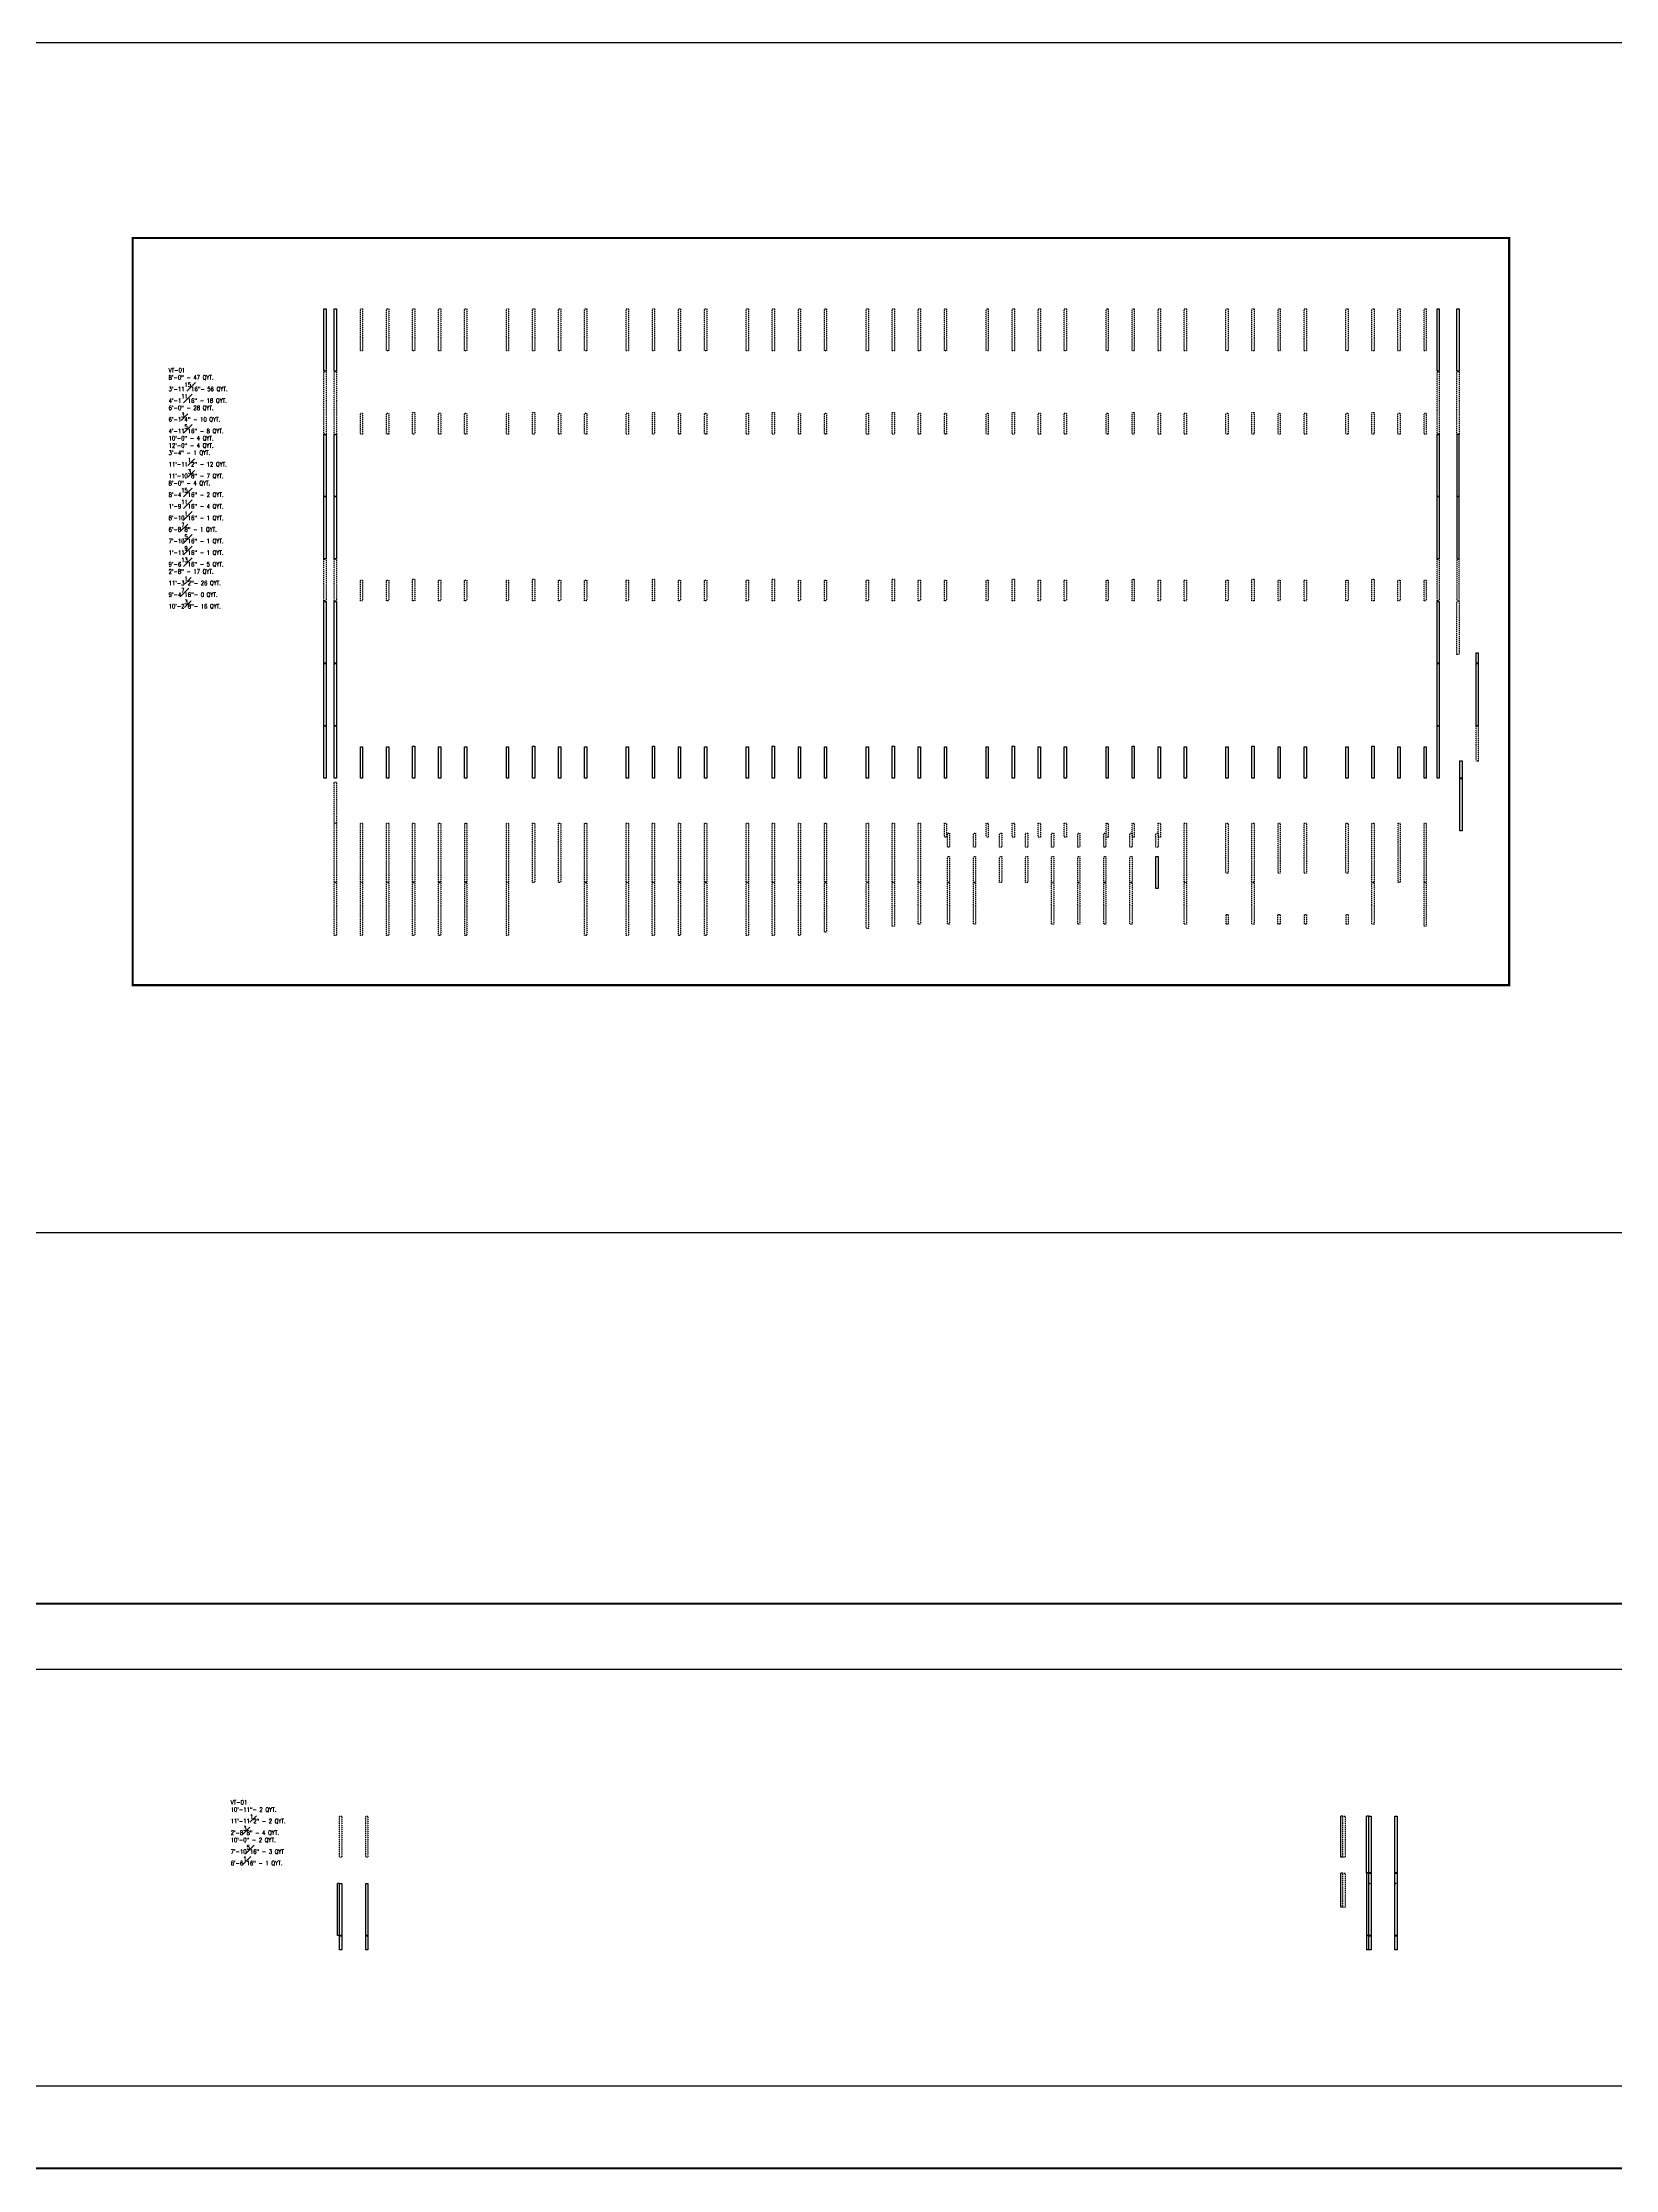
# Model space of a CAD drawing. Header units: inches. Extents: x 0 to 14480, y -2 to 5034.
# Drawn here: x 7240 to 10860, y -2 to 4894 of the extents above; entities that cross this region are included whole.
import ezdxf

# ---------------------------------------------------------------- set-up
doc = ezdxf.new("R2010")
doc.units = ezdxf.units.IN
doc.header["$MEASUREMENT"] = 0
doc.linetypes.add('NBK_Hidden', pattern=[0.125, 0.083333, -0.041667])
doc.layers.add('!Extrusion', color=140, linetype='Continuous', lineweight=25)
doc.layers.add('0 @ 1', color=7, linetype='Continuous')
doc.styles.add('Romans', font='romans.shx', dxfattribs={"width": 0.8})
doc.dimstyles.new('NBK$0', dxfattribs={"dimtxt": 0.0625, "dimasz": 0.046875, "dimexe": 0, "dimexo": 0.03125, "dimgap": 0.03, "dimtad": 3, "dimdec": 4, "dimzin": 3, "dimdsep": 46, "dimlunit": 4, "dimtxsty": 'Romans', "dimblk": 'DOT', "dimblk1": 'DOT', "dimblk2": 'DOT', "dimcen": 0, "dimazin": 2, "dimtfac": 0.8, "dimtdec": 4, "dimtmove": 2, "dimatfit": 2, "dimfxl": 1, "dimtfill": 1, "dimfrac": 1, "dimtolj": 1, "dimtzin": 0, "dimarcsym": 1})

# ---------------------------------------------------------------- blocks, each defined once
blk = doc.blocks.new('TOP3')
at = {"layer": '!Extrusion', "color": 5}
for points in [[(-19.52165, 1298.8483), (-19.52165, 1442.35224), (-14.44291, 1442.35224), (-14.44291, 1298.8483)], [(4.32175, 1298.8483), (4.32175, 1442.35224), (9.40049, 1442.35224), (9.40049, 1298.8483)], [(2542.18447, 1298.8483), (2542.18447, 1442.35224), (2547.26321, 1442.35224), (2547.26321, 1298.8483)], [(2587.88795, 1298.8483), (2587.88795, 1442.35224), (2592.96669, 1442.35224), (2592.96669, 1298.8483)], [(-19.52165, 866.8483), (-19.52165, 1010.35224), (-14.44291, 1010.35224), (-14.44291, 866.8483)], [(4.32175, 866.8483), (4.32175, 1010.35224), (9.40049, 1010.35224), (9.40049, 866.8483)], [(2542.18447, 866.8483), (2542.18447, 1010.35224), (2547.26321, 1010.35224), (2547.26321, 866.8483)], [(2592.96669, 866.8483), (2592.96669, 1010.35224), (2587.88795, 1010.35224), (2587.88795, 866.8483)], [(-19.52165, 482.8483), (-19.52165, 626.35224), (-14.44291, 626.35224), (-14.44291, 482.8483)], [(4.32175, 482.8483), (4.32175, 626.35224), (9.40049, 626.35224), (9.40049, 482.8483)], [(2542.18447, 482.8483), (2542.18447, 626.35224), (2547.26321, 626.35224), (2547.26321, 482.8483)], [(2632.07244, 482.8483), (2632.07244, 626.35224), (2637.15118, 626.35224), (2637.15118, 482.8483)]]:
    blk.add_lwpolyline(points, close=True, dxfattribs=at)
at = {"layer": '!Extrusion', "color": 1, "linetype": 'NBK_Hidden'}
for points in [[(69.40029, 1442.38521), (69.40029, 1346.3862), (64.32155, 1346.3862), (64.32155, 1442.38521)], [(129.53895, 1442.38521), (129.53895, 1346.3862), (124.46021, 1346.3862), (124.46021, 1442.38521)], [(189.40001, 1442.38521), (189.40001, 1346.3862), (184.32127, 1346.3862), (184.32127, 1442.38521)], [(249.26321, 1442.38521), (249.26321, 1346.3862), (244.18447, 1346.3862), (244.18447, 1442.38521)], [(309.26321, 1442.38521), (309.26321, 1346.3862), (304.18447, 1346.3862), (304.18447, 1442.38521)], [(405.4007, 1442.38521), (405.4007, 1346.3862), (400.32196, 1346.3862), (400.32196, 1442.38521)], [(465.4009, 1442.38521), (465.4009, 1346.3862), (460.32216, 1346.3862), (460.32216, 1442.38521)], [(525.4009, 1442.38521), (525.4009, 1346.3862), (520.32216, 1346.3862), (520.32216, 1442.38521)], [(585.4007, 1442.38356), (585.4007, 1346.3862), (580.32196, 1346.3862), (580.32196, 1442.38356)], [(681.4009, 1442.38521), (681.4009, 1346.38405), (676.32216, 1346.38405), (676.32216, 1442.38521)], [(741.4009, 1442.38521), (741.4009, 1346.38405), (736.32216, 1346.38405), (736.32216, 1442.38521)], [(801.4009, 1442.38521), (801.4009, 1346.38405), (796.32216, 1346.38405), (796.32216, 1442.38521)], [(861.4007, 1442.38349), (861.4007, 1346.38234), (856.32196, 1346.38234), (856.32196, 1442.38349)], [(957.40001, 1442.38521), (957.40001, 1346.38405), (952.32127, 1346.38405), (952.32127, 1442.38521)], [(1017.40021, 1442.38521), (1017.40021, 1346.38405), (1012.32147, 1346.38405), (1012.32147, 1442.38521)], [(1077.4009, 1442.38521), (1077.4009, 1346.38405), (1072.32216, 1346.38405), (1072.32216, 1442.38521)], [(1137.40021, 1442.38521), (1137.40021, 1346.38405), (1132.32147, 1346.38405), (1132.32147, 1442.38521)], [(1233.40021, 1442.38521), (1233.40021, 1346.38405), (1228.32147, 1346.38405), (1228.32147, 1442.38521)], [(1293.4009, 1442.38521), (1293.4009, 1346.38405), (1288.32216, 1346.38405), (1288.32216, 1442.38521)], [(1353.40021, 1442.38521), (1353.40021, 1346.38405), (1348.32147, 1346.38405), (1348.32147, 1442.38521)], [(1413.40001, 1442.38349), (1413.40001, 1346.38234), (1408.32127, 1346.38234), (1408.32127, 1442.38349)], [(1509.4009, 1442.38521), (1509.4009, 1346.38405), (1504.32216, 1346.38405), (1504.32216, 1442.38521)], [(1569.4009, 1442.38521), (1569.4009, 1346.38405), (1564.32216, 1346.38405), (1564.32216, 1442.38521)], [(1629.4009, 1442.38521), (1629.4009, 1346.38405), (1624.32216, 1346.38405), (1624.32216, 1442.38521)], [(1689.4009, 1442.38521), (1689.4009, 1346.38405), (1684.32216, 1346.38405), (1684.32216, 1442.38521)], [(1785.4009, 1442.38521), (1785.4009, 1346.38405), (1780.32216, 1346.38405), (1780.32216, 1442.38521)], [(1845.4009, 1442.38521), (1845.4009, 1346.38405), (1840.32216, 1346.38405), (1840.32216, 1442.38521)], [(1905.4009, 1442.38521), (1905.4009, 1346.38405), (1900.32216, 1346.38405), (1900.32216, 1442.38521)], [(1965.4007, 1442.38521), (1965.4007, 1346.38405), (1960.32196, 1346.38405), (1960.32196, 1442.38521)], [(2061.4009, 1442.38521), (2061.4009, 1346.38405), (2056.32216, 1346.38405), (2056.32216, 1442.38521)], [(2121.4009, 1442.38521), (2121.4009, 1346.38405), (2116.32216, 1346.38405), (2116.32216, 1442.38521)], [(2181.4009, 1442.38521), (2181.4009, 1346.38405), (2176.32216, 1346.38405), (2176.32216, 1442.38521)], [(2241.4007, 1442.38349), (2241.4007, 1346.38234), (2236.32196, 1346.38234), (2236.32196, 1442.38349)], [(2337.4009, 1442.38521), (2337.4009, 1346.38405), (2332.32216, 1346.38405), (2332.32216, 1442.38521)], [(2397.4009, 1442.38521), (2397.4009, 1346.38405), (2392.32216, 1346.38405), (2392.32216, 1442.38521)], [(2457.4009, 1442.38521), (2457.4009, 1346.38405), (2452.32216, 1346.38405), (2452.32216, 1442.38521)], [(2517.40069, 1442.38349), (2517.40069, 1346.38234), (2512.32195, 1346.38234), (2512.32195, 1442.38349)], [(1353.40049, 122.3483), (1353.40049, 26.34929), (1348.32175, 26.34929), (1348.32175, 122.3483)], [(1420.27639, 122.3483), (1420.27639, 26.34929), (1415.19765, 26.34929), (1415.19765, 122.3483)], [(1480.27639, 122.3483), (1480.27639, 26.34929), (1475.19765, 26.34929), (1475.19765, 122.3483)], [(1660.27639, 122.3483), (1660.27639, 26.34929), (1655.19765, 26.34929), (1655.19765, 122.3483)], [(1720.27639, 122.3483), (1720.27639, 26.34929), (1715.19765, 26.34929), (1715.19765, 122.3483)], [(1780.27639, 122.3483), (1780.27639, 26.34929), (1775.19765, 26.34929), (1775.19765, 122.3483)], [(1840.27639, 122.3483), (1840.27639, 26.34929), (1835.19765, 26.34929), (1835.19765, 122.3483)], [(1965.40049, 122.3483), (1965.40049, 26.34929), (1960.32175, 26.34929), (1960.32175, 122.3483)], [(2121.40049, 122.34968), (2121.40049, 26.35067), (2116.32175, 26.35067), (2116.32175, 122.34968)], [(2397.40118, 122.3483), (2397.40118, 26.34929), (2392.32244, 26.34929), (2392.32244, 122.3483)]]:
    blk.add_lwpolyline(points, close=True, dxfattribs=at)
at = {"layer": '!Extrusion', "color": 30, "linetype": 'NBK_Hidden'}
for points in [[(-14.44291, 1298.3483), (-14.44291, 1154.32812), (-19.52165, 1154.32812), (-19.52165, 1298.3483)], [(9.40049, 1298.3483), (9.40049, 1154.32812), (4.32175, 1154.32812), (4.32175, 1298.3483)], [(2547.26321, 1298.3483), (2547.26321, 1154.32812), (2542.18447, 1154.32812), (2542.18447, 1298.3483)], [(2592.96669, 1298.3483), (2592.96669, 1154.32812), (2587.88795, 1154.32812), (2587.88795, 1298.3483)]]:
    blk.add_lwpolyline(points, close=True, dxfattribs=at)
at = {"layer": '!Extrusion', "color": 6, "linetype": 'NBK_Hidden'}
for points in [[(69.40029, 1202.35217), (69.40029, 1154.3862), (64.32155, 1154.3862), (64.32155, 1202.35217)], [(129.53895, 1202.35217), (129.53895, 1154.3862), (124.46021, 1154.3862), (124.46021, 1202.35217)], [(249.2637, 1202.35217), (249.2637, 1154.3862), (244.18496, 1154.3862), (244.18496, 1202.35217)], [(309.26321, 1202.35217), (309.26321, 1154.3862), (304.18447, 1154.3862), (304.18447, 1202.35217)], [(405.40118, 1202.35217), (405.40118, 1154.3862), (400.32244, 1154.3862), (400.32244, 1202.35217)], [(525.40139, 1202.35217), (525.40139, 1154.3862), (520.32265, 1154.3862), (520.32265, 1202.35217)], [(585.40118, 1202.35051), (585.40118, 1154.3862), (580.32244, 1154.3862), (580.32244, 1202.35051)], [(681.40139, 1202.35217), (681.40139, 1154.3862), (676.32265, 1154.3862), (676.32265, 1202.35217)], [(801.40139, 1202.35217), (801.40139, 1154.38405), (796.32265, 1154.38405), (796.32265, 1202.35217)], [(861.40118, 1202.35045), (861.40118, 1154.38234), (856.32244, 1154.38234), (856.32244, 1202.35045)], [(957.40049, 1202.35217), (957.40049, 1154.38405), (952.32175, 1154.38405), (952.32175, 1202.35217)], [(1077.40139, 1202.35217), (1077.40139, 1154.3862), (1072.32265, 1154.3862), (1072.32265, 1202.35217)], [(1137.4007, 1202.35217), (1137.4007, 1154.3862), (1132.32196, 1154.3862), (1132.32196, 1202.35217)], [(1233.4007, 1202.35217), (1233.4007, 1154.3862), (1228.32196, 1154.3862), (1228.32196, 1202.35217)], [(1353.4007, 1202.35217), (1353.4007, 1154.3862), (1348.32196, 1154.3862), (1348.32196, 1202.35217)], [(1413.40049, 1202.35045), (1413.40049, 1154.38234), (1408.32175, 1154.38234), (1408.32175, 1202.35045)], [(1509.40139, 1202.35217), (1509.40139, 1154.3862), (1504.32265, 1154.3862), (1504.32265, 1202.35217)], [(1629.40139, 1202.35217), (1629.40139, 1154.3862), (1624.32265, 1154.3862), (1624.32265, 1202.35217)], [(1689.40139, 1202.35217), (1689.40139, 1154.38405), (1684.32265, 1154.38405), (1684.32265, 1202.35217)], [(1785.40139, 1202.35217), (1785.40139, 1154.3862), (1780.32265, 1154.3862), (1780.32265, 1202.35217)], [(1905.40139, 1202.35217), (1905.40139, 1154.3862), (1900.32265, 1154.3862), (1900.32265, 1202.35217)], [(1965.40118, 1202.35217), (1965.40118, 1154.38405), (1960.32244, 1154.38405), (1960.32244, 1202.35217)], [(2061.40139, 1202.35217), (2061.40139, 1154.3862), (2056.32265, 1154.3862), (2056.32265, 1202.35217)], [(2181.40139, 1202.35217), (2181.40139, 1154.3862), (2176.32265, 1154.3862), (2176.32265, 1202.35217)], [(2241.40118, 1202.35045), (2241.40118, 1154.3862), (2236.32244, 1154.3862), (2236.32244, 1202.35045)], [(2337.40139, 1202.35217), (2337.40139, 1154.3862), (2332.32265, 1154.3862), (2332.32265, 1202.35217)], [(2457.40139, 1202.35217), (2457.40139, 1154.3862), (2452.32265, 1154.3862), (2452.32265, 1202.35217)], [(2517.40118, 1202.35045), (2517.40118, 1154.3862), (2512.32244, 1154.3862), (2512.32244, 1202.35045)], [(69.40029, 818.35224), (69.40029, 770.3862), (64.32155, 770.3862), (64.32155, 818.35224)], [(129.53895, 818.35224), (129.53895, 770.3862), (124.46021, 770.3862), (124.46021, 818.35224)], [(244.18447, 770.3862), (244.18447, 818.35224), (249.26321, 818.35224), (249.26321, 770.3862)], [(304.18447, 770.3862), (304.18447, 818.35224), (309.26321, 818.35224), (309.26321, 770.3862)], [(400.32244, 770.3862), (400.32244, 818.35224), (405.40118, 818.35224), (405.40118, 770.3862)], [(520.32265, 770.3862), (520.32265, 818.35224), (525.40139, 818.35224), (525.40139, 770.3862)], [(580.32244, 770.3862), (580.32244, 818.35058), (585.40118, 818.35058), (585.40118, 770.3862)], [(676.32265, 770.3862), (676.32265, 818.35224), (681.40139, 818.35224), (681.40139, 770.3862)], [(796.32265, 770.3862), (796.32265, 818.35224), (801.40139, 818.35224), (801.40139, 770.3862)], [(856.32244, 770.3862), (856.32244, 818.35052), (861.40118, 818.35052), (861.40118, 770.3862)], [(952.32175, 770.3862), (952.32175, 818.35224), (957.40049, 818.35224), (957.40049, 770.3862)], [(1072.32265, 770.3862), (1072.32265, 818.35224), (1077.40139, 818.35224), (1077.40139, 770.3862)], [(1132.32196, 770.3862), (1132.32196, 818.35224), (1137.4007, 818.35224), (1137.4007, 770.3862)], [(1228.32196, 770.3862), (1228.32196, 818.35224), (1233.4007, 818.35224), (1233.4007, 770.3862)], [(1348.32196, 770.3862), (1348.32196, 818.35224), (1353.4007, 818.35224), (1353.4007, 770.3862)], [(1408.32175, 770.3862), (1408.32175, 818.35052), (1413.40049, 818.35052), (1413.40049, 770.3862)], [(1504.32265, 770.3862), (1504.32265, 818.35224), (1509.40139, 818.35224), (1509.40139, 770.3862)], [(1624.32265, 770.3862), (1624.32265, 818.35224), (1629.40139, 818.35224), (1629.40139, 770.3862)], [(1684.32265, 770.3862), (1684.32265, 818.35224), (1689.40139, 818.35224), (1689.40139, 770.3862)], [(1780.32265, 770.3862), (1780.32265, 818.35224), (1785.40139, 818.35224), (1785.40139, 770.3862)], [(1900.32265, 770.3862), (1900.32265, 818.35224), (1905.40139, 818.35224), (1905.40139, 770.3862)], [(1960.32244, 770.3862), (1960.32244, 818.35224), (1965.40118, 818.35224), (1965.40118, 770.3862)], [(2056.32265, 770.3862), (2056.32265, 818.35224), (2061.40139, 818.35224), (2061.40139, 770.3862)], [(2176.32265, 770.3862), (2176.32265, 818.35224), (2181.40139, 818.35224), (2181.40139, 770.3862)], [(2236.32244, 770.3862), (2236.32244, 818.35052), (2241.40118, 818.35052), (2241.40118, 770.3862)], [(2332.32265, 770.3862), (2332.32265, 818.35224), (2337.40139, 818.35224), (2337.40139, 770.3862)], [(2452.32265, 770.3862), (2452.32265, 818.35224), (2457.40139, 818.35224), (2457.40139, 770.3862)], [(2512.32244, 770.3862), (2512.32244, 818.35052), (2517.40118, 818.35052), (2517.40118, 770.3862)]]:
    blk.add_lwpolyline(points, close=True, dxfattribs=at)
at = {"layer": '!Extrusion', "color": 211, "linetype": 'NBK_Hidden'}
for points in [[(189.40049, 1204.07566), (189.40049, 1154.3862), (184.32175, 1154.3862), (184.32175, 1204.07566)], [(465.40139, 1204.07566), (465.40139, 1154.3862), (460.32265, 1154.3862), (460.32265, 1204.07566)], [(741.40139, 1204.07566), (741.40139, 1154.3862), (736.32265, 1154.3862), (736.32265, 1204.07566)], [(1017.4007, 1204.07566), (1017.4007, 1154.38405), (1012.32196, 1154.38405), (1012.32196, 1204.07566)], [(1293.40139, 1204.07566), (1293.40139, 1154.38405), (1288.32265, 1154.38405), (1288.32265, 1204.07566)], [(1569.40139, 1204.07566), (1569.40139, 1154.38405), (1564.32265, 1154.38405), (1564.32265, 1204.07566)], [(1845.40139, 1204.07566), (1845.40139, 1154.3862), (1840.32265, 1154.3862), (1840.32265, 1204.07566)], [(2121.40139, 1204.07574), (2121.40139, 1154.3862), (2116.32265, 1154.3862), (2116.32265, 1204.07574)], [(2397.40139, 1204.07566), (2397.40139, 1154.3862), (2392.32265, 1154.3862), (2392.32265, 1204.07566)], [(184.32175, 770.3862), (184.32175, 820.07574), (189.40049, 820.07574), (189.40049, 770.3862)], [(460.32265, 770.3862), (460.32265, 820.07574), (465.40139, 820.07574), (465.40139, 770.3862)], [(736.32265, 770.3862), (736.32265, 820.07574), (741.40139, 820.07574), (741.40139, 770.3862)], [(1012.32196, 770.3862), (1012.32196, 820.07574), (1017.4007, 820.07574), (1017.4007, 770.3862)], [(1288.32265, 770.3862), (1288.32265, 820.07574), (1293.40139, 820.07574), (1293.40139, 770.3862)], [(1564.32265, 770.3862), (1564.32265, 820.07574), (1569.40139, 820.07574), (1569.40139, 770.3862)], [(1840.32265, 770.3862), (1840.32265, 820.07574), (1845.40139, 820.07574), (1845.40139, 770.3862)], [(2116.32265, 770.3862), (2116.32265, 820.07574), (2121.40139, 820.07574), (2121.40139, 770.3862)], [(2392.32265, 770.3862), (2392.32265, 820.07574), (2397.40139, 820.07574), (2397.40139, 770.3862)]]:
    blk.add_lwpolyline(points, close=True, dxfattribs=at)
at = {"layer": '!Extrusion', "color": 140}
for points in [[(-19.52165, 1010.85224), (-19.52165, 1153.20313), (-14.44291, 1153.20313), (-14.44291, 1010.85224)], [(4.32175, 1010.85224), (4.32175, 1153.20313), (9.40049, 1153.20313), (9.40049, 1010.85224)], [(2542.18447, 1010.85224), (2542.18447, 1153.20313), (2547.26321, 1153.20313), (2547.26321, 1010.85224)], [(2592.96669, 1010.85224), (2592.96669, 1153.20313), (2587.88795, 1153.20313), (2587.88795, 1010.85224)], [(-19.52165, 626.85224), (-19.52165, 769.20312), (-14.44291, 769.20312), (-14.44291, 626.85224)], [(4.32175, 626.85224), (4.32175, 769.20312), (9.40049, 769.20312), (9.40049, 626.85224)], [(2542.18447, 626.85224), (2542.18447, 769.20312), (2547.26321, 769.20312), (2547.26321, 626.85224)]]:
    blk.add_lwpolyline(points, close=True, dxfattribs=at)
at = {"layer": '!Extrusion', "color": 4, "linetype": 'NBK_Hidden'}
for points in [[(-14.44291, 866.3483), (-14.44291, 770.3483), (-19.52165, 770.3483), (-19.52165, 866.3483)], [(9.40049, 866.3483), (9.40049, 770.3483), (4.32175, 770.3483), (4.32175, 866.3483)], [(2547.26321, 866.3483), (2547.26321, 770.3483), (2542.18447, 770.3483), (2542.18447, 866.3483)], [(2587.88795, 866.3483), (2587.88795, 770.3483), (2592.96669, 770.3483), (2592.96669, 866.3483)]]:
    blk.add_lwpolyline(points, close=True, dxfattribs=at)
at = {"layer": '!Extrusion', "color": 197, "linetype": 'NBK_Hidden'}
for points in [[(2592.96669, 769.20312), (2592.96669, 646.80933), (2587.88795, 646.80933), (2587.88795, 769.20312)], [(9.40139, 122.34692), (9.40139, -0.04688), (4.32265, -0.04688), (4.32265, 122.34692)], [(69.40139, 122.34692), (69.40139, -0.04688), (64.32265, -0.04688), (64.32265, 122.34692)], [(129.40139, 122.34692), (129.40139, -0.04688), (124.32265, -0.04688), (124.32265, 122.34692)], [(189.40139, 122.34692), (189.40139, -0.04688), (184.32265, -0.04688), (184.32265, 122.34692)], [(249.40139, 122.34692), (249.40139, -0.04688), (244.32265, -0.04688), (244.32265, 122.34692)], [(309.40118, 122.34692), (309.40118, -0.04688), (304.32244, -0.04688), (304.32244, 122.34692)], [(405.40139, 122.34692), (405.40139, -0.04688), (400.32265, -0.04688), (400.32265, 122.34692)], [(585.40118, 122.34692), (585.40118, -0.04688), (580.32244, -0.04688), (580.32244, 122.34692)], [(681.40139, 122.34692), (681.40139, -0.04688), (676.32265, -0.04688), (676.32265, 122.34692)], [(741.21389, 122.34692), (741.21389, -0.04688), (736.13515, -0.04688), (736.13515, 122.34692)], [(801.40139, 122.34692), (801.40139, -0.04688), (796.32265, -0.04688), (796.32265, 122.34692)], [(861.40118, 122.34692), (861.40118, -0.04688), (856.32244, -0.04688), (856.32244, 122.34692)], [(957.40139, 122.34692), (957.40139, -0.04688), (952.32265, -0.04688), (952.32265, 122.34692)], [(1017.40118, 122.34692), (1017.40118, -0.04688), (1012.32244, -0.04688), (1012.32244, 122.34692)], [(1077.40139, 122.34692), (1077.40139, 0.0487), (1072.32265, 0.0487), (1072.32265, 122.34692)]]:
    blk.add_lwpolyline(points, close=True, dxfattribs=at)
at = {"layer": '!Extrusion', "color": 118}
blk.add_lwpolyline([(2632.07244, 626.85224), (2632.07244, 650.38521), (2637.15118, 650.38521), (2637.15118, 626.85224)], close=True, dxfattribs=at)
at = {"layer": '!Extrusion', "color": 2}
for points in [[(-14.44291, 482.3483), (-14.44291, 362.32813), (-19.52165, 362.32813), (-19.52165, 482.3483)], [(9.40049, 482.3483), (9.40049, 362.32813), (4.32175, 362.32813), (4.32175, 482.3483)], [(2547.26321, 482.3483), (2547.26321, 362.32813), (2542.18447, 362.32813), (2542.18447, 482.3483)], [(2600.02584, 361.20313), (2600.02584, 241.20313), (2594.9471, 241.20313), (2594.9471, 361.20313)]]:
    blk.add_lwpolyline(points, close=True, dxfattribs=at)
at = {"layer": '!Extrusion', "color": 137, "linetype": 'NBK_Hidden'}
blk.add_lwpolyline([(2632.07244, 482.3483), (2637.15118, 482.3483), (2637.15118, 401.4977), (2632.07244, 401.4977)], close=True, dxfattribs=at)
at = {"layer": '!Extrusion', "color": 200}
for points in [[(64.32175, 362.32813), (64.32175, 434.32714), (69.40049, 434.32714), (69.40049, 362.32813)], [(124.46041, 362.32813), (124.46041, 434.32714), (129.53915, 434.32714), (129.53915, 362.32813)], [(244.18496, 362.32813), (244.18496, 434.32714), (249.2637, 434.32714), (249.2637, 362.32813)], [(304.18447, 362.32813), (304.18447, 434.32714), (309.26321, 434.32714), (309.26321, 362.32813)], [(400.32244, 362.32813), (400.32244, 434.32714), (405.40118, 434.32714), (405.40118, 362.32813)], [(520.32265, 362.32813), (520.32265, 434.32714), (525.40139, 434.32714), (525.40139, 362.32813)], [(580.32244, 362.32813), (580.32244, 434.32549), (585.40118, 434.32549), (585.40118, 362.32813)], [(676.32265, 362.32813), (676.32265, 434.32714), (681.40139, 434.32714), (681.40139, 362.32813)], [(796.32265, 362.32813), (796.32265, 434.32714), (801.40139, 434.32714), (801.40139, 362.32813)], [(856.32244, 362.32813), (856.32244, 434.32542), (861.40118, 434.32542), (861.40118, 362.32813)], [(952.32175, 362.32813), (952.32175, 434.32714), (957.40049, 434.32714), (957.40049, 362.32813)], [(1072.32265, 362.32813), (1072.32265, 434.32714), (1077.40139, 434.32714), (1077.40139, 362.32813)], [(1132.32196, 362.32813), (1132.32196, 434.32714), (1137.4007, 434.32714), (1137.4007, 362.32813)], [(1228.32196, 362.32813), (1228.32196, 434.32714), (1233.4007, 434.32714), (1233.4007, 362.32813)], [(1348.32196, 362.32813), (1348.32196, 434.32714), (1353.4007, 434.32714), (1353.4007, 362.32813)], [(1408.32175, 362.32813), (1408.32175, 434.32542), (1413.40049, 434.32542), (1413.40049, 362.32813)], [(1504.32265, 362.32813), (1504.32265, 434.32714), (1509.40139, 434.32714), (1509.40139, 362.32813)], [(1624.32265, 362.32813), (1624.32265, 434.32714), (1629.40139, 434.32714), (1629.40139, 362.32813)], [(1684.32265, 362.32813), (1684.32265, 434.32714), (1689.40139, 434.32714), (1689.40139, 362.32813)], [(1780.32265, 362.32813), (1780.32265, 434.32714), (1785.40139, 434.32714), (1785.40139, 362.32813)], [(1900.32265, 362.32813), (1900.32265, 434.32714), (1905.40139, 434.32714), (1905.40139, 362.32813)], [(1960.32244, 362.32813), (1960.32244, 434.32714), (1965.40118, 434.32714), (1965.40118, 362.32813)], [(2056.32265, 362.32813), (2056.32265, 434.32714), (2061.40139, 434.32714), (2061.40139, 362.32813)], [(2176.32265, 362.32813), (2176.32265, 434.32714), (2181.40139, 434.32714), (2181.40139, 362.32813)], [(2236.32244, 362.32813), (2236.32244, 434.32542), (2241.40118, 434.32542), (2241.40118, 362.32813)], [(2332.32265, 362.32813), (2332.32265, 434.32714), (2337.40139, 434.32714), (2337.40139, 362.32813)], [(2452.32265, 362.32813), (2452.32265, 434.32714), (2457.40139, 434.32714), (2457.40139, 362.32813)], [(2512.32244, 362.32813), (2512.32244, 434.32714), (2517.40118, 434.32714), (2517.40118, 362.32813)]]:
    blk.add_lwpolyline(points, close=True, dxfattribs=at)
at = {"layer": '!Extrusion', "color": 244}
for points in [[(184.32224, 362.32813), (184.32224, 436.07567), (189.40098, 436.07567), (189.40098, 362.32813)], [(460.32265, 362.32813), (460.32265, 436.07567), (465.40139, 436.07567), (465.40139, 362.32813)], [(736.32265, 362.32813), (736.32265, 436.07567), (741.40139, 436.07567), (741.40139, 362.32813)], [(1012.32196, 362.32813), (1012.32196, 436.07566), (1017.4007, 436.07566), (1017.4007, 362.32813)], [(1288.32265, 362.32813), (1288.32265, 436.07567), (1293.40139, 436.07567), (1293.40139, 362.32813)], [(1564.32265, 362.32813), (1564.32265, 436.07567), (1569.40139, 436.07567), (1569.40139, 362.32813)], [(1840.32265, 362.32813), (1840.32265, 436.07567), (1845.40139, 436.07567), (1845.40139, 362.32813)], [(2116.32265, 362.32813), (2116.32265, 436.07567), (2121.40139, 436.07567), (2121.40139, 362.32813)], [(2392.32265, 362.32813), (2392.32265, 436.07567), (2397.40139, 436.07567), (2397.40139, 362.32813)], [(1895.19765, 107.97774), (1895.19765, 181.72528), (1900.27639, 181.72528), (1900.27639, 107.97774)]]:
    blk.add_lwpolyline(points, close=True, dxfattribs=at)
at = {"layer": '!Extrusion', "color": 44}
blk.add_lwpolyline([(2594.9471, 362.3862), (2594.9471, 402.3862), (2600.02584, 402.3862), (2600.02584, 362.3862)], close=True, dxfattribs=at)
at = {"layer": '!Extrusion', "color": 84, "linetype": 'NBK_Hidden'}
blk.add_lwpolyline([(4.32265, 258.8483), (4.32265, 353.17753), (9.40139, 353.17753), (9.40139, 258.8483)], close=True, dxfattribs=at)
at = {"layer": '!Extrusion', "color": 7, "linetype": 'NBK_Hidden'}
for points in [[(9.40139, 258.3483), (9.40139, 122.8483), (4.32265, 122.8483), (4.32265, 258.3483)], [(69.40139, 258.3483), (69.40139, 122.8483), (64.32265, 122.8483), (64.32265, 258.3483)], [(129.40139, 258.3483), (129.40139, 122.8483), (124.32265, 122.8483), (124.32265, 258.3483)], [(189.40139, 258.3483), (189.40139, 122.8483), (184.32265, 122.8483), (184.32265, 258.3483)], [(249.40139, 258.3483), (249.40139, 122.8483), (244.32265, 122.8483), (244.32265, 258.3483)], [(309.40118, 258.3483), (309.40118, 122.8483), (304.32244, 122.8483), (304.32244, 258.3483)], [(405.40139, 258.3483), (405.40139, 122.8483), (400.32265, 122.8483), (400.32265, 258.3483)], [(465.40139, 258.3483), (465.40139, 122.3862), (460.32265, 122.3862), (460.32265, 258.3483)], [(525.40139, 258.3483), (525.40139, 122.3862), (520.32265, 122.3862), (520.32265, 258.3483)], [(585.40118, 258.3483), (585.40118, 122.8483), (580.32244, 122.8483), (580.32244, 258.3483)], [(681.40139, 258.3483), (681.40139, 122.8483), (676.32265, 122.8483), (676.32265, 258.3483)], [(741.21389, 258.3483), (741.21389, 122.8483), (736.13515, 122.8483), (736.13515, 258.3483)], [(801.40139, 258.3483), (801.40139, 122.8483), (796.32265, 122.8483), (796.32265, 258.3483)], [(861.40118, 258.3483), (861.40118, 122.8483), (856.32244, 122.8483), (856.32244, 258.3483)], [(957.40139, 258.3483), (957.40139, 122.8483), (952.32265, 122.8483), (952.32265, 258.3483)], [(1017.40118, 258.3483), (1017.40118, 122.8483), (1012.32244, 122.8483), (1012.32244, 258.3483)], [(1077.40139, 258.3483), (1077.40139, 122.8483), (1072.32265, 122.8483), (1072.32265, 258.3483)], [(1137.40118, 258.3483), (1137.40118, 122.8483), (1132.32244, 122.8483), (1132.32244, 258.3483)], [(1233.40139, 258.3483), (1233.40139, 122.8483), (1228.32265, 122.8483), (1228.32265, 258.3483)], [(1293.40139, 258.3483), (1293.40139, 122.8483), (1288.32265, 122.8483), (1288.32265, 258.3483)], [(1353.40139, 258.3483), (1353.40139, 122.8483), (1348.32265, 122.8483), (1348.32265, 258.3483)], [(1965.40118, 258.3483), (1965.40118, 122.8483), (1960.32244, 122.8483), (1960.32244, 258.3483)], [(2121.40139, 258.3483), (2121.40139, 122.8483), (2116.32265, 122.8483), (2116.32265, 258.3483)], [(2397.40118, 258.3483), (2397.40118, 122.8483), (2392.32244, 122.8483), (2392.32244, 258.3483)], [(2452.46041, 122.3862), (2452.46041, 258.37734), (2457.53915, 258.37734), (2457.53915, 122.3862)], [(2517.40139, 258.3483), (2517.40139, 122.8483), (2512.32265, 122.8483), (2512.32265, 258.3483)]]:
    blk.add_lwpolyline(points, close=True, dxfattribs=at)
at = {"layer": '!Extrusion', "color": 64, "linetype": 'NBK_Hidden'}
for points in [[(1408.32175, 226.3862), (1408.32175, 258.37734), (1413.40049, 258.37734), (1413.40049, 226.3862)], [(1504.32175, 226.3862), (1504.32175, 258.37734), (1509.40049, 258.37734), (1509.40049, 226.3862)], [(1564.32175, 226.3862), (1564.32175, 258.37734), (1569.40049, 258.37734), (1569.40049, 226.3862)], [(1624.32175, 226.3862), (1624.32175, 258.37734), (1629.40049, 258.37734), (1629.40049, 226.3862)], [(1684.32175, 226.3862), (1684.32175, 258.37734), (1689.40049, 258.37734), (1689.40049, 226.3862)], [(1780.32175, 226.3862), (1780.32175, 258.37734), (1785.40049, 258.37734), (1785.40049, 226.3862)], [(1840.32175, 226.3862), (1840.32175, 258.37734), (1845.40049, 258.37734), (1845.40049, 226.3862)], [(1900.32175, 226.3862), (1900.32175, 258.37734), (1905.40049, 258.37734), (1905.40049, 226.3862)], [(1415.19765, 203.29749), (1415.19765, 235.28863), (1420.27639, 235.28863), (1420.27639, 203.29749)], [(1475.19765, 203.29749), (1475.19765, 235.28863), (1480.27639, 235.28863), (1480.27639, 203.29749)], [(1535.19765, 203.29749), (1535.19765, 235.28863), (1540.27639, 235.28863), (1540.27639, 203.29749)], [(1595.19765, 203.29749), (1595.19765, 235.28863), (1600.27639, 235.28863), (1600.27639, 203.29749)], [(1655.19765, 203.29749), (1655.19765, 235.28863), (1660.27639, 235.28863), (1660.27639, 203.29749)], [(1715.19765, 203.29749), (1715.19765, 235.28863), (1720.27639, 235.28863), (1720.27639, 203.29749)], [(1775.19765, 203.29749), (1775.19765, 235.28863), (1780.27639, 235.28863), (1780.27639, 203.29749)], [(1835.19765, 203.29749), (1835.19765, 235.28863), (1840.27639, 235.28863), (1840.27639, 203.29749)], [(1895.19765, 203.29749), (1895.19765, 235.28863), (1900.27639, 235.28863), (1900.27639, 203.29749)]]:
    blk.add_lwpolyline(points, close=True, dxfattribs=at)
at = {"layer": '!Extrusion', "color": 65, "linetype": 'NBK_Hidden'}
for points in [[(2061.40049, 258.37734), (2061.40049, 143.55312), (2056.32175, 143.55312), (2056.32175, 258.37734)], [(2181.40049, 258.37734), (2181.40049, 143.55312), (2176.32175, 143.55312), (2176.32175, 258.37734)], [(2241.40049, 258.37734), (2241.40049, 143.55312), (2236.32175, 143.55312), (2236.32175, 258.37734)], [(2337.40118, 258.37734), (2337.40118, 143.55312), (2332.32244, 143.55312), (2332.32244, 258.37734)], [(1137.40118, 122.3483), (1137.40118, 7.52409), (1132.32244, 7.52409), (1132.32244, 122.3483)]]:
    blk.add_lwpolyline(points, close=True, dxfattribs=at)
at = {"layer": '!Extrusion', "color": 41, "linetype": 'NBK_Hidden'}
for points in [[(1420.27639, 181.72528), (1420.27639, 122.3862), (1415.19765, 122.3862), (1415.19765, 181.72528)], [(1480.27639, 181.72528), (1480.27639, 122.3862), (1475.19765, 122.3862), (1475.19765, 181.72528)], [(1540.27639, 181.72528), (1540.27639, 122.3862), (1535.19765, 122.3862), (1535.19765, 181.72528)], [(1600.27639, 181.72528), (1600.27639, 122.3862), (1595.19765, 122.3862), (1595.19765, 181.72528)], [(1660.27639, 181.72528), (1660.27639, 122.3862), (1655.19765, 122.3862), (1655.19765, 181.72528)], [(1720.27639, 181.72528), (1720.27639, 122.3862), (1715.19765, 122.3862), (1715.19765, 181.72528)], [(1780.27639, 181.72528), (1780.27639, 122.3862), (1775.19765, 122.3862), (1775.19765, 181.72528)], [(1840.27639, 181.72528), (1840.27639, 122.3862), (1835.19765, 122.3862), (1835.19765, 181.72528)]]:
    blk.add_lwpolyline(points, close=True, dxfattribs=at)
at = {"layer": '!Extrusion', "color": 60, "linetype": 'NBK_Hidden'}
blk.add_lwpolyline([(1233.40139, 122.34688), (1233.40139, 16.3109), (1228.32265, 16.3109), (1228.32265, 122.34688)], close=True, dxfattribs=at)
at = {"layer": '!Extrusion', "color": 111, "linetype": 'NBK_Hidden'}
for points in [[(1293.40118, 122.3483), (1293.40118, 21.42175), (1288.32244, 21.42175), (1288.32244, 122.3483)], [(2517.40139, 122.3483), (2517.40139, 21.42175), (2512.32265, 21.42175), (2512.32265, 122.3483)]]:
    blk.add_lwpolyline(points, close=True, dxfattribs=at)
at = {"layer": '!Extrusion', "color": 93, "linetype": 'NBK_Hidden'}
for points in [[(2056.55778, 26.38091), (2056.55778, 48.09056), (2061.63652, 48.09056), (2061.63652, 26.38091)], [(2175.83477, 26.38091), (2175.83497, 48.09056), (2180.91371, 48.09056), (2180.91351, 26.38091)], [(2236.80927, 26.38091), (2236.80947, 48.09056), (2241.88821, 48.09056), (2241.88801, 26.38091)], [(2332.80927, 26.38091), (2332.80947, 48.09056), (2337.88821, 48.09056), (2337.88801, 26.38091)]]:
    blk.add_lwpolyline(points, close=True, dxfattribs=at)
blk = doc.blocks.new('_Dot')
at = {"color": 0, "linetype": 'ByBlock', "lineweight": -2}
blk.add_line((-0.5, 0), (-1, 0), dxfattribs=at)
at = {"color": 0, "linetype": 'ByBlock', "const_width": 0.5}
blk.add_lwpolyline([(-0.25, 0, 1), (0.25, 0, 1)], format="xyb", close=True, dxfattribs=at)
blk = doc.blocks.new('*D437')
at = {"layer": '0 @ 1', "color": 0, "lineweight": -2}
for p, q in [((0, 152.9), (-4.6, 152.9)), ((-4.6, 32.9), (-4.6, 152.9)), ((0, 32.9), (-4.6, 32.9))]:
    blk.add_line(p, q, dxfattribs=at)
at = {"layer": 'Defpoints', "color": 0}
for p in [(-4.6, 152.9), (0, 152.9), (0, 32.9)]:
    blk.add_point(p, dxfattribs=at)
at = {"layer": '0 @ 1', "color": 0, "lineweight": -2, "xscale": 0.046875, "yscale": 0.046875, "zscale": 0.046875}
for p, rotation in [((-4.6, 152.9), 90), ((-4.6, 32.9), 270)]:
    blk.add_blockref('_Dot', p, dxfattribs=dict(at, rotation=rotation))
at = {"layer": '0 @ 1', "color": 0, "char_height": 0.0625, "attachment_point": 5, "rotation": 90, "style": 'Romans'}
for s, insert in [('\\A1;10\'-0"', (-4.7, 92.9)), ('\\A1;[3048.5]', (-4.5, 92.9))]:
    blk.add_mtext(s, dxfattribs=dict(at, insert=insert))
blk = doc.blocks.new('*D438')
at = {"layer": '0 @ 1', "color": 0, "lineweight": -2}
for p, q in [((2308.7, 307.8), (2304.2, 307.8)), ((2304.2, 213.5), (2304.2, 307.8)), ((2308.7, 213.5), (2304.2, 213.5))]:
    blk.add_line(p, q, dxfattribs=at)
at = {"layer": 'Defpoints', "color": 0}
for p in [(2304.2, 307.8), (2308.7, 307.8), (2308.7, 213.5)]:
    blk.add_point(p, dxfattribs=at)
at = {"layer": '0 @ 1', "color": 0, "lineweight": -2, "xscale": 0.046875, "yscale": 0.046875, "zscale": 0.046875}
for p, rotation in [((2304.2, 307.8), 90), ((2304.2, 213.5), 270)]:
    blk.add_blockref('_Dot', p, dxfattribs=dict(at, rotation=rotation))
at = {"layer": '0 @ 1', "color": 0, "char_height": 0.0625, "attachment_point": 5, "rotation": 90, "style": 'Romans'}
for s, insert in [('\\A1;7\'-10{\\H0.800000x;\\S5#16;}"', (2304.1, 260.6)), ('\\A1;[2396]', (2304.3, 260.6))]:
    blk.add_mtext(s, dxfattribs=dict(at, insert=insert))
blk = doc.blocks.new('*D439')
at = {"layer": '0 @ 1', "color": 0, "lineweight": -2}
for p, q in [((2308.7, 176.4), (2304.2, 176.4)), ((2304.2, 98.4), (2304.2, 176.3)), ((2308.7, 98.3), (2304.2, 98.3))]:
    blk.add_line(p, q, dxfattribs=at)
at = {"layer": 'Defpoints', "color": 0}
for p in [(2304.2, 176.4), (2308.7, 176.4), (2308.7, 98.3)]:
    blk.add_point(p, dxfattribs=at)
at = {"layer": '0 @ 1', "color": 0, "lineweight": -2, "xscale": 0.046875, "yscale": 0.046875, "zscale": 0.046875}
for p, rotation in [((2304.2, 176.4), 90), ((2304.2, 98.3), 270)]:
    blk.add_blockref('_Dot', p, dxfattribs=dict(at, rotation=rotation))
at = {"layer": '0 @ 1', "color": 0, "char_height": 0.0625, "attachment_point": 5, "rotation": 90, "style": 'Romans'}
for s, insert in [('\\A1;6\'-6{\\H0.800000x;\\S1#16;}"', (2304.1, 137.4)), ('\\A1;[1983.5]', (2304.3, 137.4))]:
    blk.add_mtext(s, dxfattribs=dict(at, insert=insert))
blk = doc.blocks.new('*D440')
at = {"layer": '0 @ 1', "color": 0, "lineweight": -2}
for p, q in [((2368.7, 32.4), (2363.1, 32.4)), ((2363.1, 32.3), (2363.1, 0)), ((2368.7, 0), (2363.1, 0))]:
    blk.add_line(p, q, dxfattribs=at)
at = {"layer": 'Defpoints', "color": 0}
for p in [(2363.1, 0), (2368.7, 32.4), (2368.7, 0)]:
    blk.add_point(p, dxfattribs=at)
at = {"layer": '0 @ 1', "color": 0, "lineweight": -2, "xscale": 0.046875, "yscale": 0.046875, "zscale": 0.046875}
for p, rotation in [((2363.1, 32.4), 90), ((2363.1, 0), 270)]:
    blk.add_blockref('_Dot', p, dxfattribs=dict(at, rotation=rotation))
at = {"layer": '0 @ 1', "color": 0, "char_height": 0.0625, "attachment_point": 5, "rotation": 90, "style": 'Romans'}
for s, insert in [('\\A1;2\'-8{\\H0.800000x;\\S3#8;}"', (2363, 16.2)), ('\\A1;[823]', (2363.2, 16.2))]:
    blk.add_mtext(s, dxfattribs=dict(at, insert=insert))
blk = doc.blocks.new('*D441')
at = {"layer": '0 @ 1', "color": 0, "lineweight": -2}
for p, q in [((2368.7, 176.4), (2363.1, 176.4)), ((2363.1, 176.3), (2363.1, 32.9)), ((2368.7, 32.9), (2363.1, 32.9))]:
    blk.add_line(p, q, dxfattribs=at)
at = {"layer": 'Defpoints', "color": 0}
for p in [(2368.7, 176.4), (2363.1, 32.9), (2368.7, 32.9)]:
    blk.add_point(p, dxfattribs=at)
at = {"layer": '0 @ 1', "color": 0, "lineweight": -2, "xscale": 0.046875, "yscale": 0.046875, "zscale": 0.046875}
for p, rotation in [((2363.1, 176.4), 90), ((2363.1, 32.9), 270)]:
    blk.add_blockref('_Dot', p, dxfattribs=dict(at, rotation=rotation))
at = {"layer": '0 @ 1', "color": 0, "char_height": 0.0625, "attachment_point": 5, "rotation": 90, "style": 'Romans'}
for s, insert in [('\\A1;11\'-11{\\H0.800000x;\\S1#2;}"', (2363, 104.6)), ('\\A1;[3645]', (2363.2, 104.6))]:
    blk.add_mtext(s, dxfattribs=dict(at, insert=insert))
blk = doc.blocks.new('*D442')
at = {"layer": '0 @ 1', "color": 0, "lineweight": -2}
for p, q in [((2368.7, 307.9), (2363.1, 307.9)), ((2363.1, 176.9), (2363.1, 307.8)), ((2368.7, 176.9), (2363.1, 176.9))]:
    blk.add_line(p, q, dxfattribs=at)
at = {"layer": 'Defpoints', "color": 0}
for p in [(2363.1, 307.9), (2368.7, 307.9), (2368.7, 176.9)]:
    blk.add_point(p, dxfattribs=at)
at = {"layer": '0 @ 1', "color": 0, "lineweight": -2, "xscale": 0.046875, "yscale": 0.046875, "zscale": 0.046875}
for p, rotation in [((2363.1, 307.9), 90), ((2363.1, 176.9), 270)]:
    blk.add_blockref('_Dot', p, dxfattribs=dict(at, rotation=rotation))
at = {"layer": '0 @ 1', "color": 0, "char_height": 0.0625, "attachment_point": 5, "rotation": 90, "style": 'Romans'}
for s, insert in [('\\A1;10\'-11"', (2363, 242.4)), ('\\A1;[3327.5]', (2363.2, 242.4))]:
    blk.add_mtext(s, dxfattribs=dict(at, insert=insert))
blk = doc.blocks.new('BOTTOM3')
at = {"layer": '!Extrusion', "color": 84, "linetype": 'NBK_Hidden'}
for points in [[(0, 213.48327), (0, 307.8125), (5.07874, 307.8125), (5.07874, 213.48327)], [(60, 213.48327), (60, 307.8125), (65.07874, 307.8125), (65.07874, 213.48327)], [(2308.75, 213.48327), (2308.75, 307.8125), (2313.82874, 307.8125), (2313.82874, 213.48327)]]:
    blk.add_lwpolyline(points, close=True, dxfattribs=at)
at = {"layer": '!Extrusion', "color": 223}
for points in [[(2368.74976, 176.89518), (2368.74976, 307.89518), (2373.8285, 307.89518), (2373.8285, 176.89518)], [(2428.74976, 176.89518), (2428.74976, 307.89518), (2433.8285, 307.89518), (2433.8285, 176.89518)]]:
    blk.add_lwpolyline(points, close=True, dxfattribs=at)
at = {"layer": '!Extrusion', "linetype": 'NBK_Hidden'}
for points in [[(2368.75, 152.89518), (2368.75, 307.8125), (2373.82874, 307.8125), (2373.82874, 152.89518)], [(2428.75, 152.89518), (2428.75, 307.8125), (2433.82874, 307.8125), (2433.82874, 152.89518)], [(2373.82874, 152.39518), (2373.82874, -0.00202), (2368.75, -0.00202), (2368.75, 152.39518)], [(2433.82874, 152.39518), (2433.82874, -0.00202), (2428.75, -0.00202), (2428.75, 152.39518)]]:
    blk.add_lwpolyline(points, close=True, dxfattribs=at)
at = {"layer": '!Extrusion', "color": 2}
for points in [[(5.07874, 152.91535), (5.07874, 32.89518), (0, 32.89518), (0, 152.91535)], [(65.07874, 152.91535), (65.07874, 32.89518), (60, 32.89518), (60, 152.91535)]]:
    blk.add_lwpolyline(points, close=True, dxfattribs=at)
at = {"layer": '!Extrusion', "color": 37, "linetype": 'NBK_Hidden'}
blk.add_lwpolyline([(2313.8285, 176.39518), (2313.8285, 98.3125), (2308.74976, 98.3125), (2308.74976, 176.39518)], close=True, dxfattribs=at)
at = {"layer": '!Extrusion', "color": 5}
for points in [[(2368.74976, 32.89518), (2368.74976, 176.39518), (2373.8285, 176.39518), (2373.8285, 32.89518)], [(2428.74952, 32.89518), (2428.74976, 176.39518), (2433.8285, 176.39518), (2433.82826, 32.89518)]]:
    blk.add_lwpolyline(points, close=True, dxfattribs=at)
at = {"color": 151}
for points in [[(0, 32.39518), (5.07874, 32.39518), (5.07874, 0), (0, 0)], [(60, 32.39518), (65.07874, 32.39518), (65.07874, 0), (60, 0)], [(2368.74935, 32.39518), (2373.82809, 32.39518), (2373.82809, 0), (2368.74935, 0)], [(2428.74976, 32.39518), (2433.8285, 32.39518), (2433.8285, 0), (2428.74976, 0)]]:
    blk.add_lwpolyline(points, close=True, dxfattribs=at)
at = {"layer": '0 @ 1', "color": 254}
for base, p1, p2, picture, middle in [((2304.20027, 307.8125), (2308.75, 213.48327), (2308.75, 307.8125), '*D438', (2304.12027, 260.64788)), ((2363.11614, 307.89518), (2368.74976, 176.89518), (2368.74976, 307.89518), '*D442', (2363.04893, 242.39518)), ((-4.62189, 152.91535), (0, 32.89518), (0, 152.91535), '*D437', (-4.68909, 92.90527)), ((2304.20027, 176.39518), (2308.74976, 98.3125), (2308.74976, 176.39518), '*D439', (2304.12027, 137.35384)), ((2363.11614, 32.89518), (2368.74976, 176.39518), (2368.74976, 32.89518), '*D441', (2363.03614, 104.64518)), ((2363.11614, 0), (2368.74935, 32.39518), (2368.74935, 0), '*D440', (2363.03614, 16.19759))]:
    dim = blk.add_linear_dim(base=base, p1=p1, p2=p2, angle=90, dimstyle='NBK$0', override={"dimscale": 1, "dimpost": '\\X', "dimtfill": 0, "dimarcsym": 0}, dxfattribs=at)
    dim.commit()
    dim.dimension.update_dxf_attribs({"geometry": picture, "text_midpoint": middle})

msp = doc.modelspace()

# ---------------------------------------------------------------- linework, layer by layer
at = {"color": 3, "elevation": 53.1}
for points in [[(0, 4894.1), (14480, 4894.1), (14480, 2154.1), (0, 2154.1)], [(0, 1149.1), (14480, 1149.1), (14480, 189.1), (0, 189.1)]]:
    msp.add_lwpolyline(points, close=True, dxfattribs=at)
at = {"color": 3, "const_width": 5, "elevation": 53.1}
for points in [[(7447.5, 4444.1), (10615.5, 4444.1), (10615.5, 2724.1), (7447.5, 2724.1)], [(380, 1300), (13490, 1300), (13490, 0), (380, 0)]]:
    msp.add_lwpolyline(points, close=True, dxfattribs=at)

# ---------------------------------------------------------------- block references
for name, p in [('TOP3', (7907.2, 2838.3, 53.1)), ('BOTTOM3', (7923.8, 503.2, 53.1))]:
    msp.add_blockref(name, p)

# ---------------------------------------------------------------- texts
at = {"char_height": 10, "width": 178, "attachment_point": 1, "style": 'Romans'}
for s, insert in [('{\\C3;VT-01}\\P{\\C1;8{{\\l}}\'-{{\\L}}0{{\\l}}"{{\\L}}} - {\\C3;47 QYT. }\\P{\\C6;{{\\l}}3\'-11\\S15#16;"{{\\L}}}- {\\C3;56 QYT.}\\P{\\C211;{{\\l}}4\'-1\\S11#16;"{{\\L}}} - 18 QYT.\\P{\\C200;6\'-0{{\\l}}"{{\\L}} }- {\\C3;28 QYT.}\\P{\\C244;{{\\l}}6\'-1\\S3#4;"{{\\L}} }- 10 QYT.\\P{\\C41;{{\\l}}4\'-11\\S5#16;"{{\\L}}} - 8 QYT.\\P{\\C2;10\'-0"} - {\\C3;4 QYT.}\\P{\\C30;12\'-0"} - {\\C3;4 QYT.}\\P{\\C44;{{\\l}}3\'-4"{{\\L}}} - 1 QYT.\\P{\\C5;{{\\l}}11\'-11\\S1#2;"{{\\L}}} - {\\C3;12 QYT.}\\P{\\C140;{{\\l}}11\'-10\\S3#8;"{{\\L}}} - {\\C3;7 QYT.}\\P{\\C4;8\'-0{{\\l}}"{{\\L}}} - {\\C3;4 QYT.}\\P{\\C111;{{\\l}}8\'-4\\S15#16;"{{\\L}} }- 2 QYT.\\P{\\C93;{{\\l}}1\'-9\\S11#16;"{{\\L}}} - 4 QYT.\\P{\\C60;{{\\l}}8\'-10\\S1#16;"{{\\L}}} - 1 QYT.\\P{\\C137;{{\\l}}6\'-8\\S7#8;"{{\\L}}} - 1 QYT.\\P{\\C84;{{\\l}}7\'-10\\S5#16;"{{\\L}}} - 1 QYT.\\P{\\C118;{{\\l}}1\'-11\\S9#16;"{{\\L}}} - 1 QYT.\\P{\\C65;{{\\l}}9\'-6\\S13#16;{{\\L}}{{\\l}}"{{\\L}}} - 5 QYT.\\P{\\C64;{{\\l}}2\'-8"{{\\L}} }- 17 QYT.\\P{{\\l}}11\'-3\\S1#2;"{{\\L}}- 26 QYT.\\P{\\C163;{{\\l}}9\'-4\\S7#16;"{{\\L}}}- {\\C1;0 QYT.}\\P{\\C197;{{\\l}}10\'-2\\S3#8;{{\\L}}{{\\l}}"{{\\L}}}- 16 QYT.\\P\\P', (7530.1, 4144.7, 53.1)), ('{\\C3;VT-01}\\P{\\C223;{{\\l}}1{{\\L}}0{{\\l}}\'-1{{\\L}}1{{\\l}}"{{\\L}}}- 2 QYT.\\P{\\C5;{{\\l}}11\'-11\\S1#2;"{{\\L}}} - 2 QYT.\\P{\\C151;{{\\l}}2\'-8\\S3#8;"{{\\L}}} - 4 QYT.\\P{\\C2;10\'-0"} - 2 QYT.\\P{\\C84;{{\\l}}7\'-10\\S5#16;"{{\\L}}} - 3 QYT\\P{\\C37;{{\\l}}6\'-6\\S1#16;"{{\\L}}} - 1 QYT.', (7673, 847.7, 53.1))]:
    msp.add_mtext(s, dxfattribs=dict(at, insert=insert))

doc.saveas('drawing.dxf')
